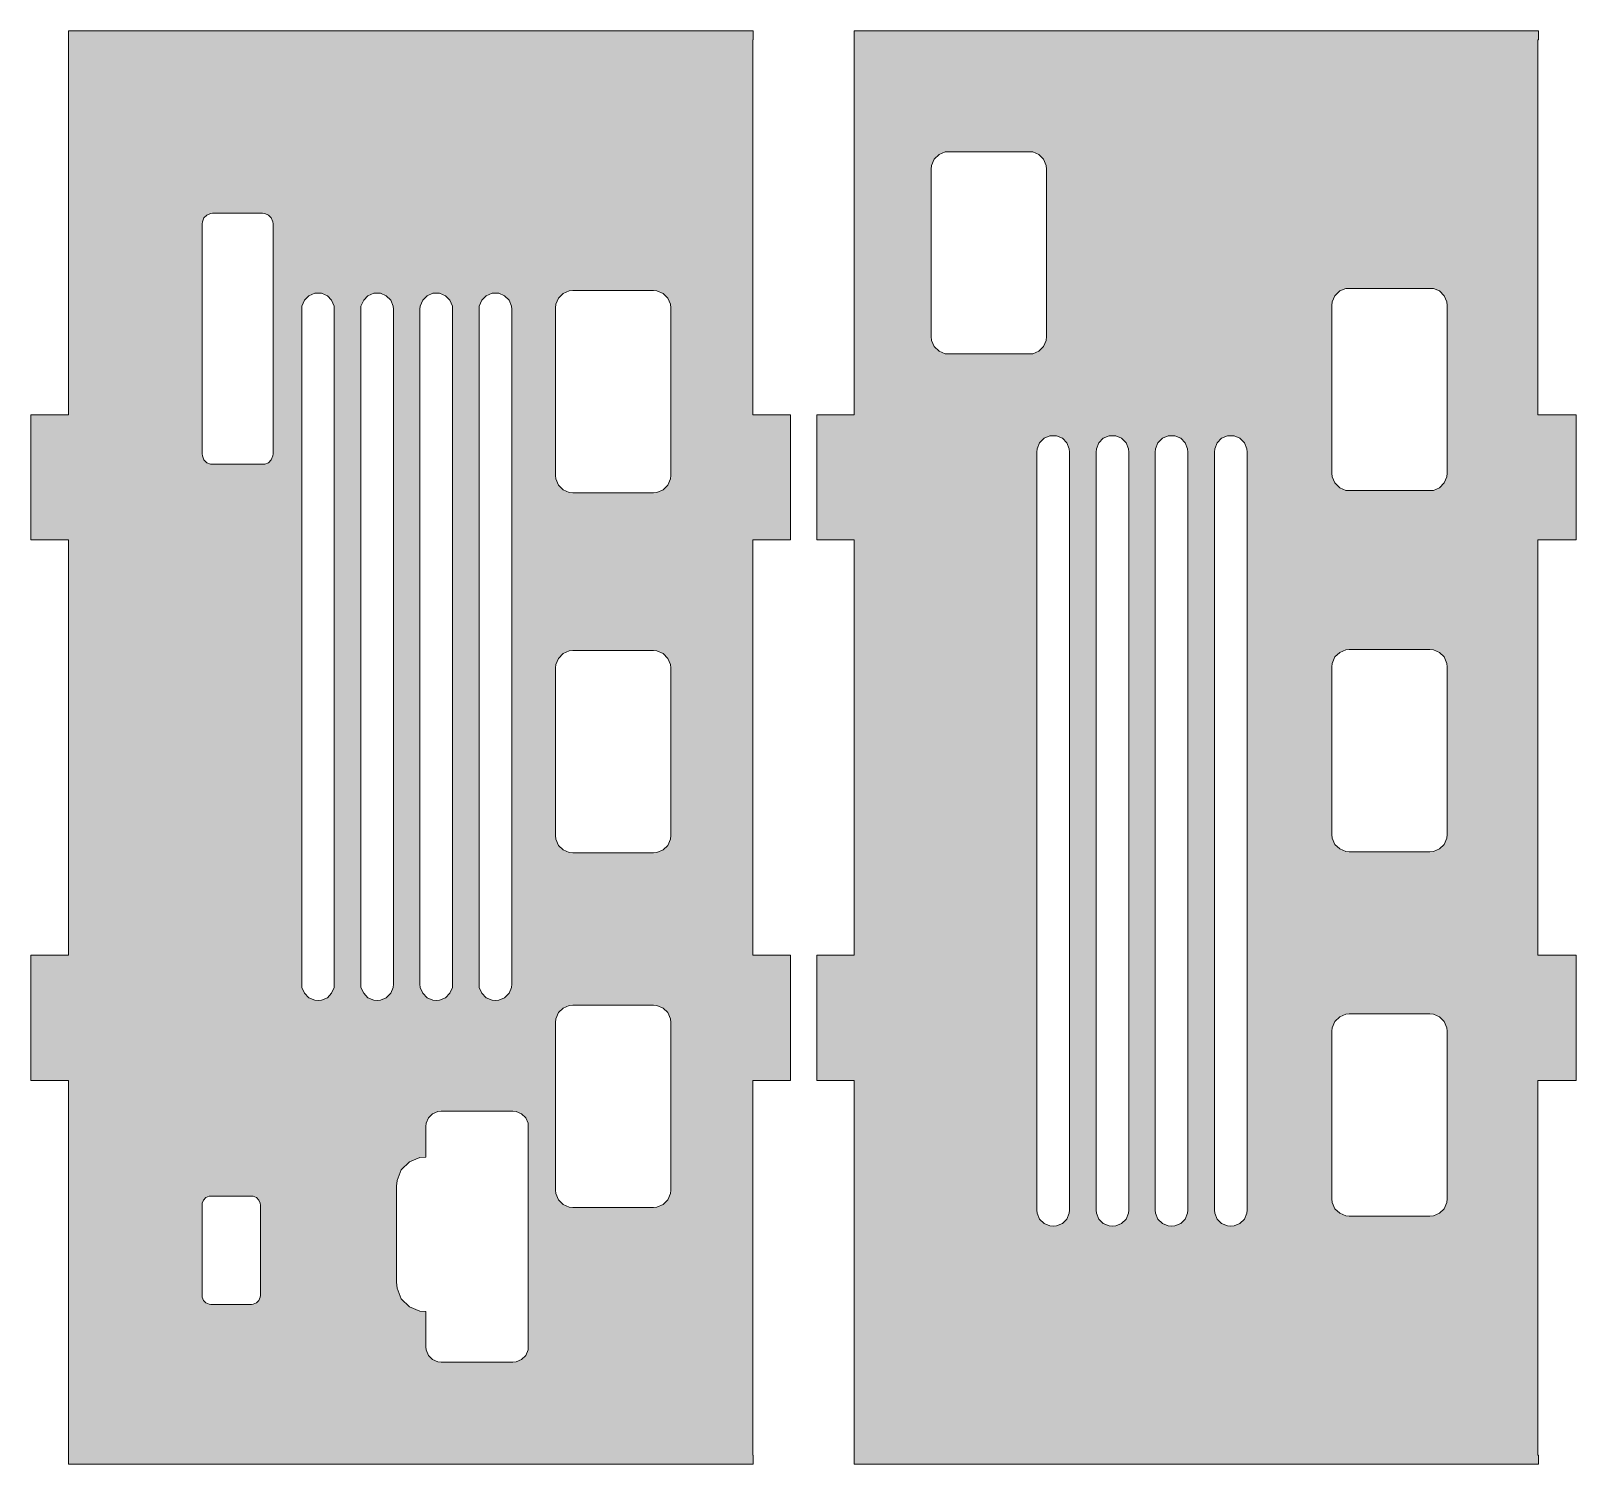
# Model space of a CAD drawing. Header units: millimetres. Extents: x 7 to 203, y 6 to 291.
# Drawn here: x 6.7 to 130, y 5.8 to 120.1 of the extents above; entities that cross this region are included whole.
import ezdxf

# ---------------------------------------------------------------- set-up
doc = ezdxf.new("R2010")
doc.units = ezdxf.units.MM
doc.header["$MEASUREMENT"] = 0
doc.layers.add('_U+5716_U+5C64 1', color=7, linetype='Continuous')

# ---------------------------------------------------------------- blocks, each defined once
blk = doc.blocks.new('block 2')
at = {"layer": '_U+5716_U+5C64 1', "true_color": 0x5a7cba}
h = blk.add_hatch(color=163, dxfattribs=at)
h.paths.add_polyline_path([(64.32, 6.52), (64.32, 5.82), (9.71, 5.82), (9.71, 36.41), (6.7, 36.41), (6.7, 46.4), (9.71, 46.4), (9.71, 79.52), (6.7, 79.52), (6.7, 89.51), (9.71, 89.51), (9.71, 120.12), (64.32, 120.12), (64.32, 119.4), (64.28, 119.4), (64.28, 89.51), (67.28, 89.51), (67.28, 79.52), (64.28, 79.52), (64.28, 46.4), (67.28, 46.4), (67.28, 36.41), (64.28, 36.41), (64.28, 6.52)])
h.paths.add_polyline_path([(57.74, 98.04), (57.71, 98.32), (57.5, 98.81), (57.14, 99.19), (56.63, 99.4), (56.36, 99.42), (49.93, 99.42), (49.65, 99.4), (49.16, 99.19), (48.78, 98.81), (48.57, 98.32), (48.55, 98.04), (48.55, 84.67), (48.57, 84.39), (48.78, 83.88), (49.16, 83.52), (49.65, 83.31), (49.93, 83.29), (56.36, 83.29), (56.63, 83.31), (57.14, 83.52), (57.5, 83.88), (57.71, 84.39), (57.74, 84.67)])
h.paths.add_polyline_path([(57.74, 41.04), (57.71, 41.32), (57.5, 41.83), (57.14, 42.19), (56.63, 42.4), (56.36, 42.42), (49.93, 42.42), (49.65, 42.4), (49.16, 42.19), (48.78, 41.83), (48.57, 41.32), (48.55, 41.04), (48.55, 27.66), (48.57, 27.39), (48.78, 26.9), (49.16, 26.52), (49.65, 26.31), (49.93, 26.29), (56.36, 26.29), (56.63, 26.31), (57.14, 26.52), (57.5, 26.9), (57.71, 27.39), (57.74, 27.66)])
h.paths.add_polyline_path([(57.74, 69.32), (57.71, 69.6), (57.5, 70.08), (57.14, 70.46), (56.63, 70.68), (56.36, 70.7), (49.93, 70.7), (49.65, 70.68), (49.16, 70.46), (48.78, 70.08), (48.57, 69.6), (48.55, 69.32), (48.55, 55.94), (48.57, 55.67), (48.78, 55.16), (49.16, 54.8), (49.65, 54.59), (49.93, 54.57), (56.36, 54.57), (56.63, 54.59), (57.14, 54.8), (57.5, 55.16), (57.71, 55.67), (57.74, 55.94)])
h.paths.add_polyline_path([(38.2, 30.31), (37.73, 30.27), (36.89, 29.93), (36.25, 29.29), (35.91, 28.45), (35.87, 27.98), (35.87, 20.32), (35.91, 19.85), (36.25, 19.01), (36.89, 18.37), (37.73, 18.03), (38.2, 17.99), (38.2, 15.18), (38.22, 14.92), (38.41, 14.48), (38.73, 14.16), (39.17, 13.97), (39.43, 13.95), (45.14, 13.95), (45.4, 13.97), (45.84, 14.16), (46.18, 14.48), (46.37, 14.92), (46.37, 15.18), (46.37, 32.74), (46.37, 33), (46.18, 33.44), (45.84, 33.76), (45.4, 33.95), (45.14, 33.97), (39.43, 33.97), (39.17, 33.95), (38.73, 33.76), (38.41, 33.44), (38.22, 33), (38.2, 32.74)])
h.paths.add_polyline_path([(45.06, 97.92), (45.04, 98.17), (44.85, 98.66), (44.49, 99), (44.02, 99.21), (43.77, 99.21), (43.49, 99.21), (43.02, 99), (42.66, 98.66), (42.47, 98.17), (42.45, 97.92), (42.45, 44.09), (42.47, 43.84), (42.66, 43.37), (43.02, 43.01), (43.49, 42.82), (43.77, 42.8), (44.02, 42.82), (44.49, 43.01), (44.85, 43.37), (45.04, 43.84), (45.06, 44.09)])
h.paths.add_polyline_path([(40.34, 97.92), (40.32, 98.17), (40.12, 98.66), (39.77, 99), (39.3, 99.21), (39.05, 99.21), (38.77, 99.21), (38.3, 99), (37.97, 98.66), (37.75, 98.17), (37.73, 97.92), (37.73, 44.09), (37.75, 43.84), (37.97, 43.37), (38.3, 43.01), (38.77, 42.82), (39.05, 42.8), (39.3, 42.82), (39.77, 43.01), (40.12, 43.37), (40.32, 43.84), (40.34, 44.09)])
h.paths.add_polyline_path([(35.62, 97.92), (35.6, 98.17), (35.4, 98.66), (35.04, 99), (34.58, 99.21), (34.33, 99.21), (34.05, 99.21), (33.58, 99), (33.25, 98.66), (33.03, 98.17), (33.01, 97.92), (33.01, 44.09), (33.03, 43.84), (33.25, 43.37), (33.58, 43.01), (34.05, 42.82), (34.33, 42.8), (34.58, 42.82), (35.04, 43.01), (35.4, 43.37), (35.6, 43.84), (35.62, 44.09)])
h.paths.add_polyline_path([(30.9, 97.92), (30.9, 98.17), (30.68, 98.66), (30.35, 99), (29.88, 99.21), (29.61, 99.21), (29.35, 99.21), (28.86, 99), (28.53, 98.66), (28.31, 98.17), (28.31, 97.92), (28.31, 44.09), (28.31, 43.84), (28.53, 43.37), (28.86, 43.01), (29.35, 42.82), (29.61, 42.8), (29.88, 42.82), (30.35, 43.01), (30.68, 43.37), (30.9, 43.84), (30.9, 44.09)])
h.paths.add_polyline_path([(26.03, 104.73), (26.01, 104.9), (25.88, 105.2), (25.65, 105.43), (25.35, 105.56), (25.18, 105.58), (21.2, 105.58), (21.03, 105.56), (20.74, 105.43), (20.5, 105.2), (20.38, 104.9), (20.36, 104.73), (20.36, 86.4), (20.38, 86.23), (20.5, 85.92), (20.74, 85.68), (21.03, 85.56), (21.2, 85.56), (25.18, 85.56), (25.35, 85.56), (25.65, 85.68), (25.88, 85.92), (26.01, 86.23), (26.03, 86.4)])
h.paths.add_polyline_path([(25.01, 26.48), (24.99, 26.63), (24.88, 26.88), (24.69, 27.07), (24.44, 27.18), (24.31, 27.18), (21.05, 27.18), (20.91, 27.18), (20.65, 27.07), (20.46, 26.88), (20.36, 26.63), (20.36, 26.48), (20.36, 19.26), (20.36, 19.13), (20.46, 18.88), (20.65, 18.69), (20.91, 18.58), (21.05, 18.56), (24.31, 18.56), (24.44, 18.58), (24.69, 18.69), (24.88, 18.88), (24.99, 19.13), (25.01, 19.26)])
h = blk.add_hatch(color=163, dxfattribs=at)
h.paths.add_polyline_path([(126.95, 6.52), (126.95, 5.82), (72.36, 5.82), (72.36, 36.41), (69.4, 36.41), (69.4, 46.4), (72.36, 46.4), (72.36, 79.52), (69.4, 79.52), (69.4, 89.51), (72.36, 89.51), (72.36, 120.12), (126.95, 120.12), (126.95, 119.4), (126.91, 119.4), (126.91, 89.51), (129.96, 89.51), (129.96, 79.52), (126.91, 79.52), (126.91, 46.4), (129.96, 46.4), (129.96, 36.41), (126.91, 36.41), (126.91, 6.52)])
h.paths.add_polyline_path([(119.67, 40.34), (119.65, 40.62), (119.44, 41.11), (119.06, 41.49), (118.57, 41.7), (118.29, 41.72), (111.86, 41.72), (111.58, 41.7), (111.1, 41.49), (110.72, 41.11), (110.5, 40.62), (110.48, 40.34), (110.48, 26.97), (110.5, 26.69), (110.72, 26.18), (111.1, 25.82), (111.58, 25.61), (111.86, 25.59), (118.29, 25.59), (118.57, 25.61), (119.06, 25.82), (119.44, 26.18), (119.65, 26.69), (119.67, 26.97)])
h.paths.add_polyline_path([(119.67, 69.41), (119.65, 69.68), (119.44, 70.19), (119.06, 70.55), (118.57, 70.76), (118.29, 70.78), (111.86, 70.78), (111.58, 70.76), (111.1, 70.55), (110.72, 70.19), (110.5, 69.68), (110.48, 69.41), (110.48, 56.03), (110.5, 55.75), (110.72, 55.24), (111.1, 54.89), (111.58, 54.67), (111.86, 54.65), (118.29, 54.65), (118.57, 54.67), (119.06, 54.89), (119.44, 55.24), (119.65, 55.75), (119.67, 56.03)])
h.paths.add_polyline_path([(119.67, 98.21), (119.65, 98.51), (119.44, 99), (119.06, 99.38), (118.57, 99.59), (118.29, 99.59), (111.86, 99.59), (111.58, 99.59), (111.1, 99.38), (110.72, 99), (110.5, 98.51), (110.48, 98.21), (110.48, 84.86), (110.5, 84.56), (110.72, 84.07), (111.1, 83.69), (111.58, 83.48), (111.86, 83.48), (118.29, 83.48), (118.57, 83.48), (119.06, 83.69), (119.44, 84.07), (119.65, 84.56), (119.67, 84.86)])
h.paths.add_polyline_path([(103.71, 86.53), (103.69, 86.8), (103.5, 87.27), (103.14, 87.63), (102.67, 87.82), (102.4, 87.84), (102.14, 87.82), (101.68, 87.63), (101.32, 87.27), (101.13, 86.8), (101.11, 86.53), (101.11, 26.08), (101.13, 25.82), (101.32, 25.36), (101.68, 25), (102.14, 24.81), (102.4, 24.79), (102.67, 24.81), (103.14, 25), (103.5, 25.36), (103.69, 25.82), (103.71, 26.08)])
h.paths.add_polyline_path([(98.99, 86.53), (98.97, 86.8), (98.78, 87.27), (98.42, 87.63), (97.95, 87.82), (97.68, 87.84), (97.42, 87.82), (96.96, 87.63), (96.6, 87.27), (96.41, 86.8), (96.39, 86.53), (96.39, 26.08), (96.41, 25.82), (96.6, 25.36), (96.96, 25), (97.42, 24.81), (97.68, 24.79), (97.95, 24.81), (98.42, 25), (98.78, 25.36), (98.97, 25.82), (98.99, 26.08)])
h.paths.add_polyline_path([(94.27, 86.53), (94.25, 86.8), (94.06, 87.27), (93.7, 87.63), (93.23, 87.82), (92.98, 87.84), (92.7, 87.82), (92.24, 87.63), (91.88, 87.27), (91.69, 86.8), (91.67, 86.53), (91.67, 26.08), (91.69, 25.82), (91.88, 25.36), (92.24, 25), (92.7, 24.81), (92.98, 24.79), (93.23, 24.81), (93.7, 25), (94.06, 25.36), (94.25, 25.82), (94.27, 26.08)])
h.paths.add_polyline_path([(89.55, 86.53), (89.53, 86.8), (89.34, 87.27), (88.98, 87.63), (88.51, 87.82), (88.26, 87.84), (87.98, 87.82), (87.52, 87.63), (87.16, 87.27), (86.97, 86.8), (86.95, 86.53), (86.95, 26.08), (86.97, 25.82), (87.16, 25.36), (87.52, 25), (87.98, 24.81), (88.26, 24.79), (88.51, 24.81), (88.98, 25), (89.34, 25.36), (89.53, 25.82), (89.55, 26.08)])
h.paths.add_polyline_path([(87.71, 109.09), (87.69, 109.39), (87.47, 109.88), (87.09, 110.26), (86.61, 110.47), (86.33, 110.47), (79.9, 110.47), (79.62, 110.47), (79.14, 110.26), (78.75, 109.88), (78.54, 109.39), (78.52, 109.09), (78.52, 95.74), (78.54, 95.44), (78.75, 94.95), (79.14, 94.57), (79.62, 94.36), (79.9, 94.36), (86.33, 94.36), (86.61, 94.36), (87.09, 94.57), (87.47, 94.95), (87.69, 95.44), (87.71, 95.74)])
at = {"layer": '_U+5716_U+5C64 1', "lineweight": 0}
for points in [[(64.32, 6.52), (64.32, 5.82), (9.71, 5.82), (9.71, 36.41), (6.7, 36.41), (6.7, 46.4), (9.71, 46.4), (9.71, 79.52), (6.7, 79.52), (6.7, 89.51), (9.71, 89.51), (9.71, 120.12), (64.32, 120.12), (64.32, 119.4), (64.28, 119.4), (64.28, 89.51), (67.28, 89.51), (67.28, 79.52), (64.28, 79.52), (64.28, 46.4), (67.28, 46.4), (67.28, 36.41), (64.28, 36.41), (64.28, 6.52), (64.32, 6.52)], [(126.95, 6.52), (126.95, 5.82), (72.36, 5.82), (72.36, 36.41), (69.4, 36.41), (69.4, 46.4), (72.36, 46.4), (72.36, 79.52), (69.4, 79.52), (69.4, 89.51), (72.36, 89.51), (72.36, 120.12), (126.95, 120.12), (126.95, 119.4), (126.91, 119.4), (126.91, 89.51), (129.96, 89.51), (129.96, 79.52), (126.91, 79.52), (126.91, 46.4), (129.96, 46.4), (129.96, 36.41), (126.91, 36.41), (126.91, 6.52), (126.95, 6.52)], [(87.71, 109.09), (87.69, 109.39), (87.47, 109.88), (87.09, 110.26), (86.61, 110.47), (86.33, 110.47), (79.9, 110.47), (79.62, 110.47), (79.14, 110.26), (78.75, 109.88), (78.54, 109.39), (78.52, 109.09), (78.52, 95.74), (78.54, 95.44), (78.75, 94.95), (79.14, 94.57), (79.62, 94.36), (79.9, 94.36), (86.33, 94.36), (86.61, 94.36), (87.09, 94.57), (87.47, 94.95), (87.69, 95.44), (87.71, 95.74), (87.71, 109.09)], [(26.03, 104.73), (26.01, 104.9), (25.88, 105.2), (25.65, 105.43), (25.35, 105.56), (25.18, 105.58), (21.2, 105.58), (21.03, 105.56), (20.74, 105.43), (20.5, 105.2), (20.38, 104.9), (20.36, 104.73), (20.36, 86.4), (20.38, 86.23), (20.5, 85.92), (20.74, 85.68), (21.03, 85.56), (21.2, 85.56), (25.18, 85.56), (25.35, 85.56), (25.65, 85.68), (25.88, 85.92), (26.01, 86.23), (26.03, 86.4), (26.03, 104.73)], [(30.9, 97.92), (30.9, 98.17), (30.68, 98.66), (30.35, 99), (29.88, 99.21), (29.61, 99.21), (29.35, 99.21), (28.86, 99), (28.53, 98.66), (28.31, 98.17), (28.31, 97.92), (28.31, 44.09), (28.31, 43.84), (28.53, 43.37), (28.86, 43.01), (29.35, 42.82), (29.61, 42.8), (29.88, 42.82), (30.35, 43.01), (30.68, 43.37), (30.9, 43.84), (30.9, 44.09), (30.9, 97.92)], [(35.62, 97.92), (35.6, 98.17), (35.4, 98.66), (35.04, 99), (34.58, 99.21), (34.33, 99.21), (34.05, 99.21), (33.58, 99), (33.25, 98.66), (33.03, 98.17), (33.01, 97.92), (33.01, 44.09), (33.03, 43.84), (33.25, 43.37), (33.58, 43.01), (34.05, 42.82), (34.33, 42.8), (34.58, 42.82), (35.04, 43.01), (35.4, 43.37), (35.6, 43.84), (35.62, 44.09), (35.62, 97.92)], [(40.34, 97.92), (40.32, 98.17), (40.12, 98.66), (39.77, 99), (39.3, 99.21), (39.05, 99.21), (38.77, 99.21), (38.3, 99), (37.97, 98.66), (37.75, 98.17), (37.73, 97.92), (37.73, 44.09), (37.75, 43.84), (37.97, 43.37), (38.3, 43.01), (38.77, 42.82), (39.05, 42.8), (39.3, 42.82), (39.77, 43.01), (40.12, 43.37), (40.32, 43.84), (40.34, 44.09), (40.34, 97.92)], [(45.06, 97.92), (45.04, 98.17), (44.85, 98.66), (44.49, 99), (44.02, 99.21), (43.77, 99.21), (43.49, 99.21), (43.02, 99), (42.66, 98.66), (42.47, 98.17), (42.45, 97.92), (42.45, 44.09), (42.47, 43.84), (42.66, 43.37), (43.02, 43.01), (43.49, 42.82), (43.77, 42.8), (44.02, 42.82), (44.49, 43.01), (44.85, 43.37), (45.04, 43.84), (45.06, 44.09), (45.06, 97.92)], [(57.74, 98.04), (57.71, 98.32), (57.5, 98.81), (57.14, 99.19), (56.63, 99.4), (56.36, 99.42), (49.93, 99.42), (49.65, 99.4), (49.16, 99.19), (48.78, 98.81), (48.57, 98.32), (48.55, 98.04), (48.55, 84.67), (48.57, 84.39), (48.78, 83.88), (49.16, 83.52), (49.65, 83.31), (49.93, 83.29), (56.36, 83.29), (56.63, 83.31), (57.14, 83.52), (57.5, 83.88), (57.71, 84.39), (57.74, 84.67), (57.74, 98.04)], [(119.67, 98.21), (119.65, 98.51), (119.44, 99), (119.06, 99.38), (118.57, 99.59), (118.29, 99.59), (111.86, 99.59), (111.58, 99.59), (111.1, 99.38), (110.72, 99), (110.5, 98.51), (110.48, 98.21), (110.48, 84.86), (110.5, 84.56), (110.72, 84.07), (111.1, 83.69), (111.58, 83.48), (111.86, 83.48), (118.29, 83.48), (118.57, 83.48), (119.06, 83.69), (119.44, 84.07), (119.65, 84.56), (119.67, 84.86), (119.67, 98.21)], [(89.55, 86.53), (89.53, 86.8), (89.34, 87.27), (88.98, 87.63), (88.51, 87.82), (88.26, 87.84), (87.98, 87.82), (87.52, 87.63), (87.16, 87.27), (86.97, 86.8), (86.95, 86.53), (86.95, 26.08), (86.97, 25.82), (87.16, 25.36), (87.52, 25), (87.98, 24.81), (88.26, 24.79), (88.51, 24.81), (88.98, 25), (89.34, 25.36), (89.53, 25.82), (89.55, 26.08), (89.55, 86.53)], [(94.27, 86.53), (94.25, 86.8), (94.06, 87.27), (93.7, 87.63), (93.23, 87.82), (92.98, 87.84), (92.7, 87.82), (92.24, 87.63), (91.88, 87.27), (91.69, 86.8), (91.67, 86.53), (91.67, 26.08), (91.69, 25.82), (91.88, 25.36), (92.24, 25), (92.7, 24.81), (92.98, 24.79), (93.23, 24.81), (93.7, 25), (94.06, 25.36), (94.25, 25.82), (94.27, 26.08), (94.27, 86.53)], [(98.99, 86.53), (98.97, 86.8), (98.78, 87.27), (98.42, 87.63), (97.95, 87.82), (97.68, 87.84), (97.42, 87.82), (96.96, 87.63), (96.6, 87.27), (96.41, 86.8), (96.39, 86.53), (96.39, 26.08), (96.41, 25.82), (96.6, 25.36), (96.96, 25), (97.42, 24.81), (97.68, 24.79), (97.95, 24.81), (98.42, 25), (98.78, 25.36), (98.97, 25.82), (98.99, 26.08), (98.99, 86.53)], [(103.71, 86.53), (103.69, 86.8), (103.5, 87.27), (103.14, 87.63), (102.67, 87.82), (102.4, 87.84), (102.14, 87.82), (101.68, 87.63), (101.32, 87.27), (101.13, 86.8), (101.11, 86.53), (101.11, 26.08), (101.13, 25.82), (101.32, 25.36), (101.68, 25), (102.14, 24.81), (102.4, 24.79), (102.67, 24.81), (103.14, 25), (103.5, 25.36), (103.69, 25.82), (103.71, 26.08), (103.71, 86.53)], [(57.74, 69.32), (57.71, 69.6), (57.5, 70.08), (57.14, 70.46), (56.63, 70.68), (56.36, 70.7), (49.93, 70.7), (49.65, 70.68), (49.16, 70.46), (48.78, 70.08), (48.57, 69.6), (48.55, 69.32), (48.55, 55.94), (48.57, 55.67), (48.78, 55.16), (49.16, 54.8), (49.65, 54.59), (49.93, 54.57), (56.36, 54.57), (56.63, 54.59), (57.14, 54.8), (57.5, 55.16), (57.71, 55.67), (57.74, 55.94), (57.74, 69.32)], [(119.67, 69.41), (119.65, 69.68), (119.44, 70.19), (119.06, 70.55), (118.57, 70.76), (118.29, 70.78), (111.86, 70.78), (111.58, 70.76), (111.1, 70.55), (110.72, 70.19), (110.5, 69.68), (110.48, 69.41), (110.48, 56.03), (110.5, 55.75), (110.72, 55.24), (111.1, 54.89), (111.58, 54.67), (111.86, 54.65), (118.29, 54.65), (118.57, 54.67), (119.06, 54.89), (119.44, 55.24), (119.65, 55.75), (119.67, 56.03), (119.67, 69.41)], [(57.74, 41.04), (57.71, 41.32), (57.5, 41.83), (57.14, 42.19), (56.63, 42.4), (56.36, 42.42), (49.93, 42.42), (49.65, 42.4), (49.16, 42.19), (48.78, 41.83), (48.57, 41.32), (48.55, 41.04), (48.55, 27.66), (48.57, 27.39), (48.78, 26.9), (49.16, 26.52), (49.65, 26.31), (49.93, 26.29), (56.36, 26.29), (56.63, 26.31), (57.14, 26.52), (57.5, 26.9), (57.71, 27.39), (57.74, 27.66), (57.74, 41.04)], [(119.67, 40.34), (119.65, 40.62), (119.44, 41.11), (119.06, 41.49), (118.57, 41.7), (118.29, 41.72), (111.86, 41.72), (111.58, 41.7), (111.1, 41.49), (110.72, 41.11), (110.5, 40.62), (110.48, 40.34), (110.48, 26.97), (110.5, 26.69), (110.72, 26.18), (111.1, 25.82), (111.58, 25.61), (111.86, 25.59), (118.29, 25.59), (118.57, 25.61), (119.06, 25.82), (119.44, 26.18), (119.65, 26.69), (119.67, 26.97), (119.67, 40.34)], [(38.2, 30.31), (37.73, 30.27), (36.89, 29.93), (36.25, 29.29), (35.91, 28.45), (35.87, 27.98), (35.87, 20.32), (35.91, 19.85), (36.25, 19.01), (36.89, 18.37), (37.73, 18.03), (38.2, 17.99), (38.2, 15.18), (38.22, 14.92), (38.41, 14.48), (38.73, 14.16), (39.17, 13.97), (39.43, 13.95), (45.14, 13.95), (45.4, 13.97), (45.84, 14.16), (46.18, 14.48), (46.37, 14.92), (46.37, 15.18), (46.37, 32.74), (46.37, 33), (46.18, 33.44), (45.84, 33.76), (45.4, 33.95), (45.14, 33.97), (39.43, 33.97), (39.17, 33.95), (38.73, 33.76), (38.41, 33.44), (38.22, 33), (38.2, 32.74), (38.2, 30.31)], [(25.01, 26.48), (24.99, 26.63), (24.88, 26.88), (24.69, 27.07), (24.44, 27.18), (24.31, 27.18), (21.05, 27.18), (20.91, 27.18), (20.65, 27.07), (20.46, 26.88), (20.36, 26.63), (20.36, 26.48), (20.36, 19.26), (20.36, 19.13), (20.46, 18.88), (20.65, 18.69), (20.91, 18.58), (21.05, 18.56), (24.31, 18.56), (24.44, 18.58), (24.69, 18.69), (24.88, 18.88), (24.99, 19.13), (25.01, 19.26), (25.01, 26.48)]]:
    blk.add_lwpolyline(points, dxfattribs=at)

msp = doc.modelspace()

# ---------------------------------------------------------------- block references
at = {"layer": '_U+5716_U+5C64 1'}
msp.add_blockref('block 2', (0, 0), dxfattribs=at)

doc.saveas('drawing.dxf')
